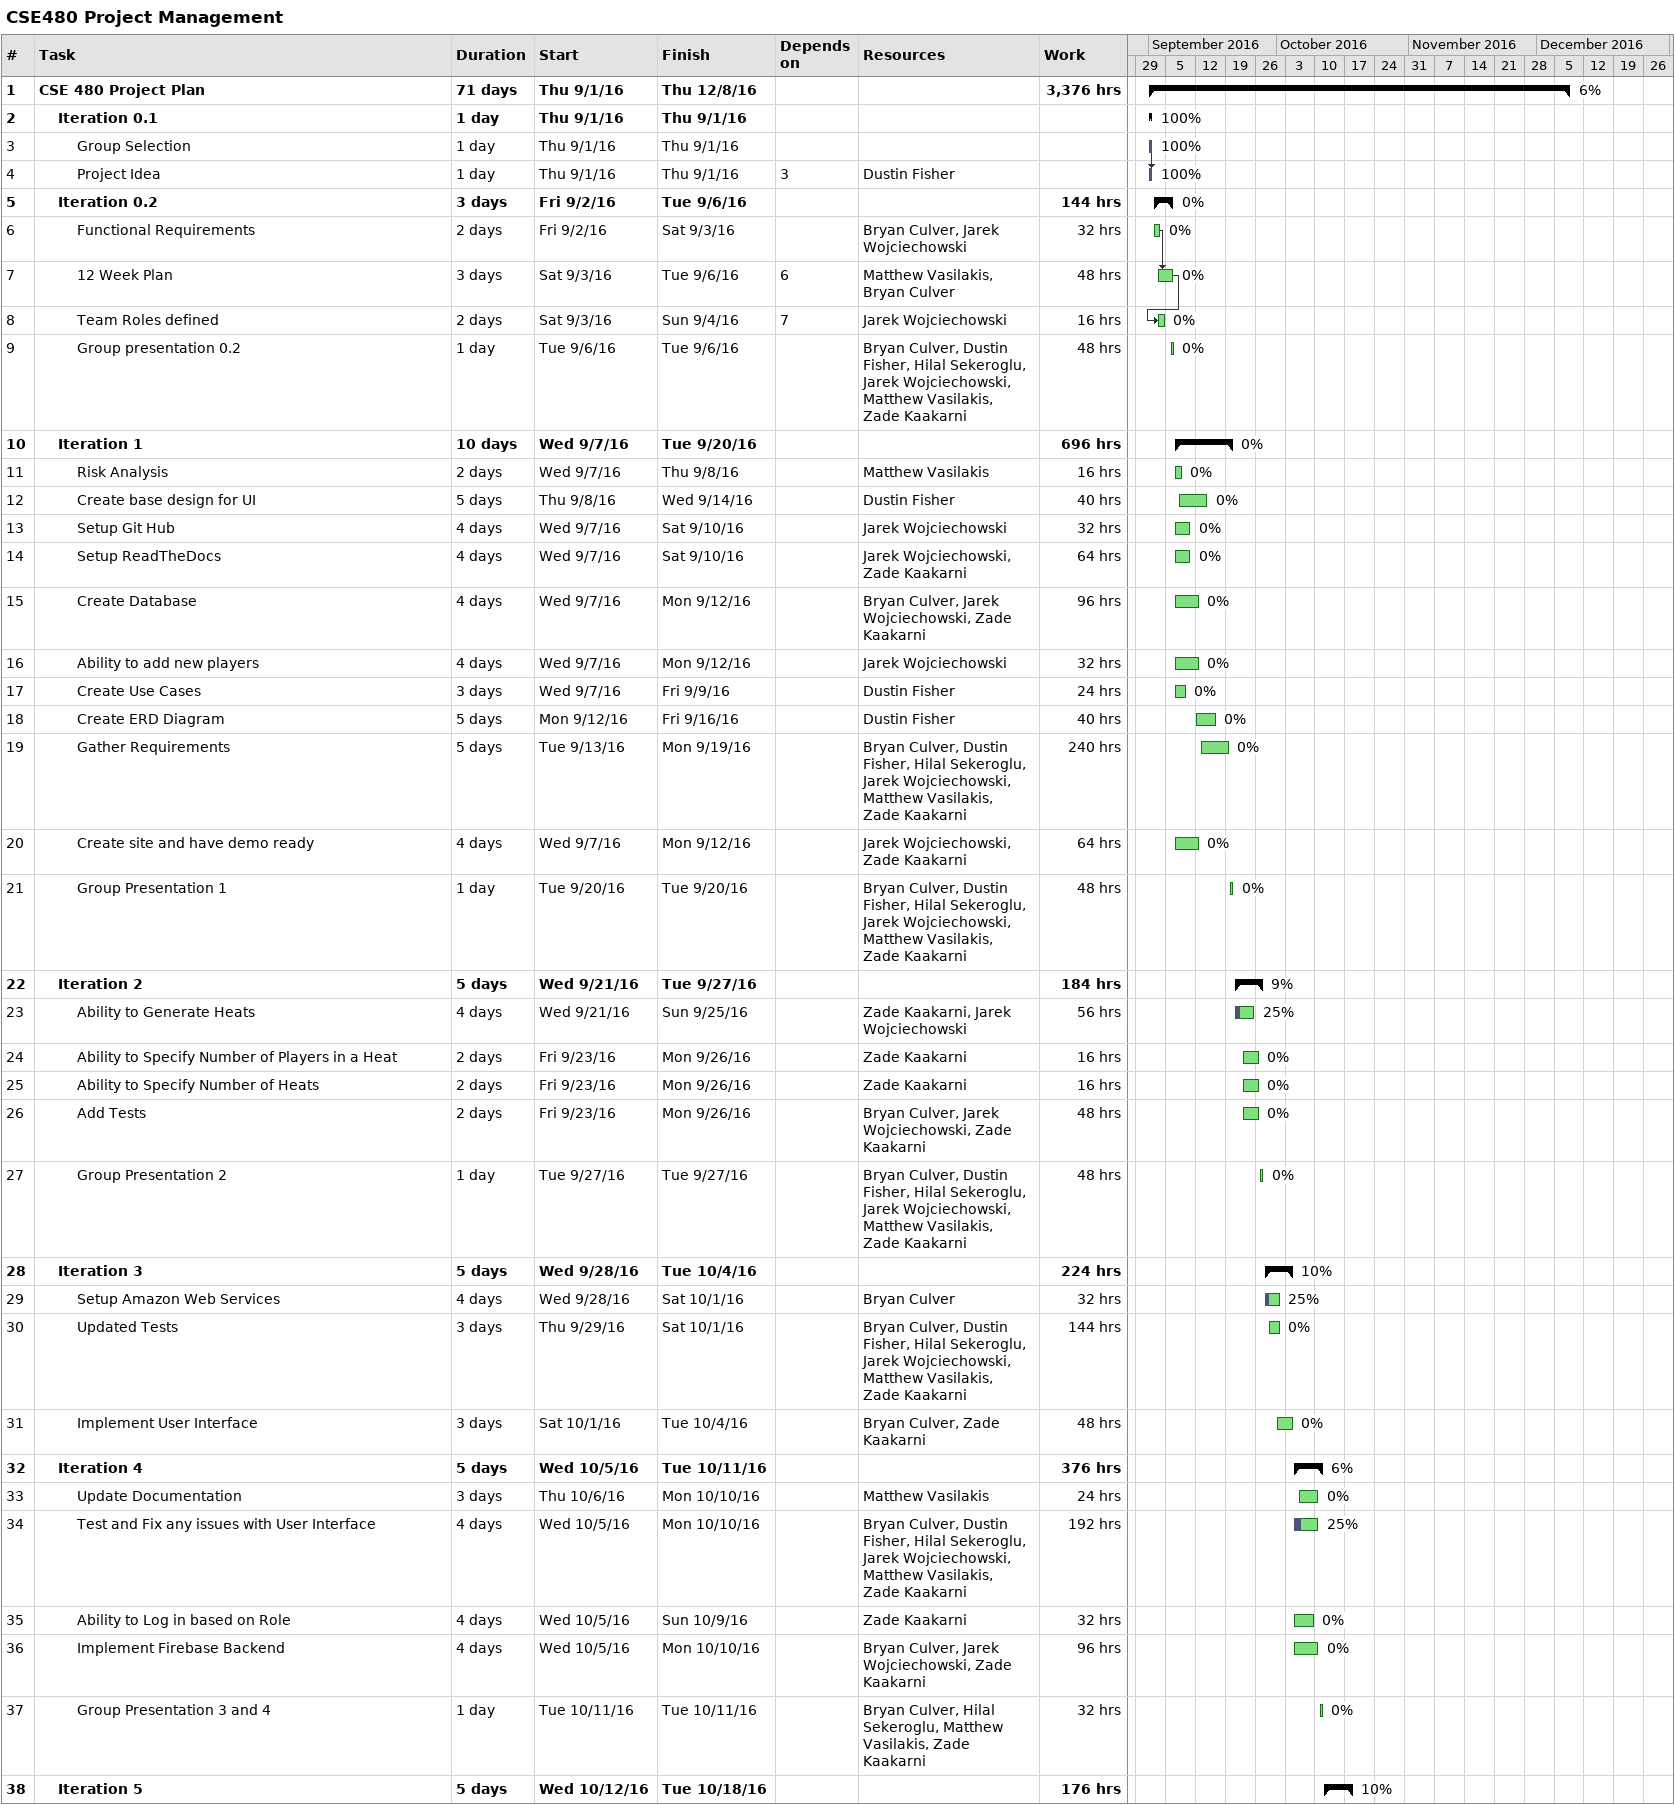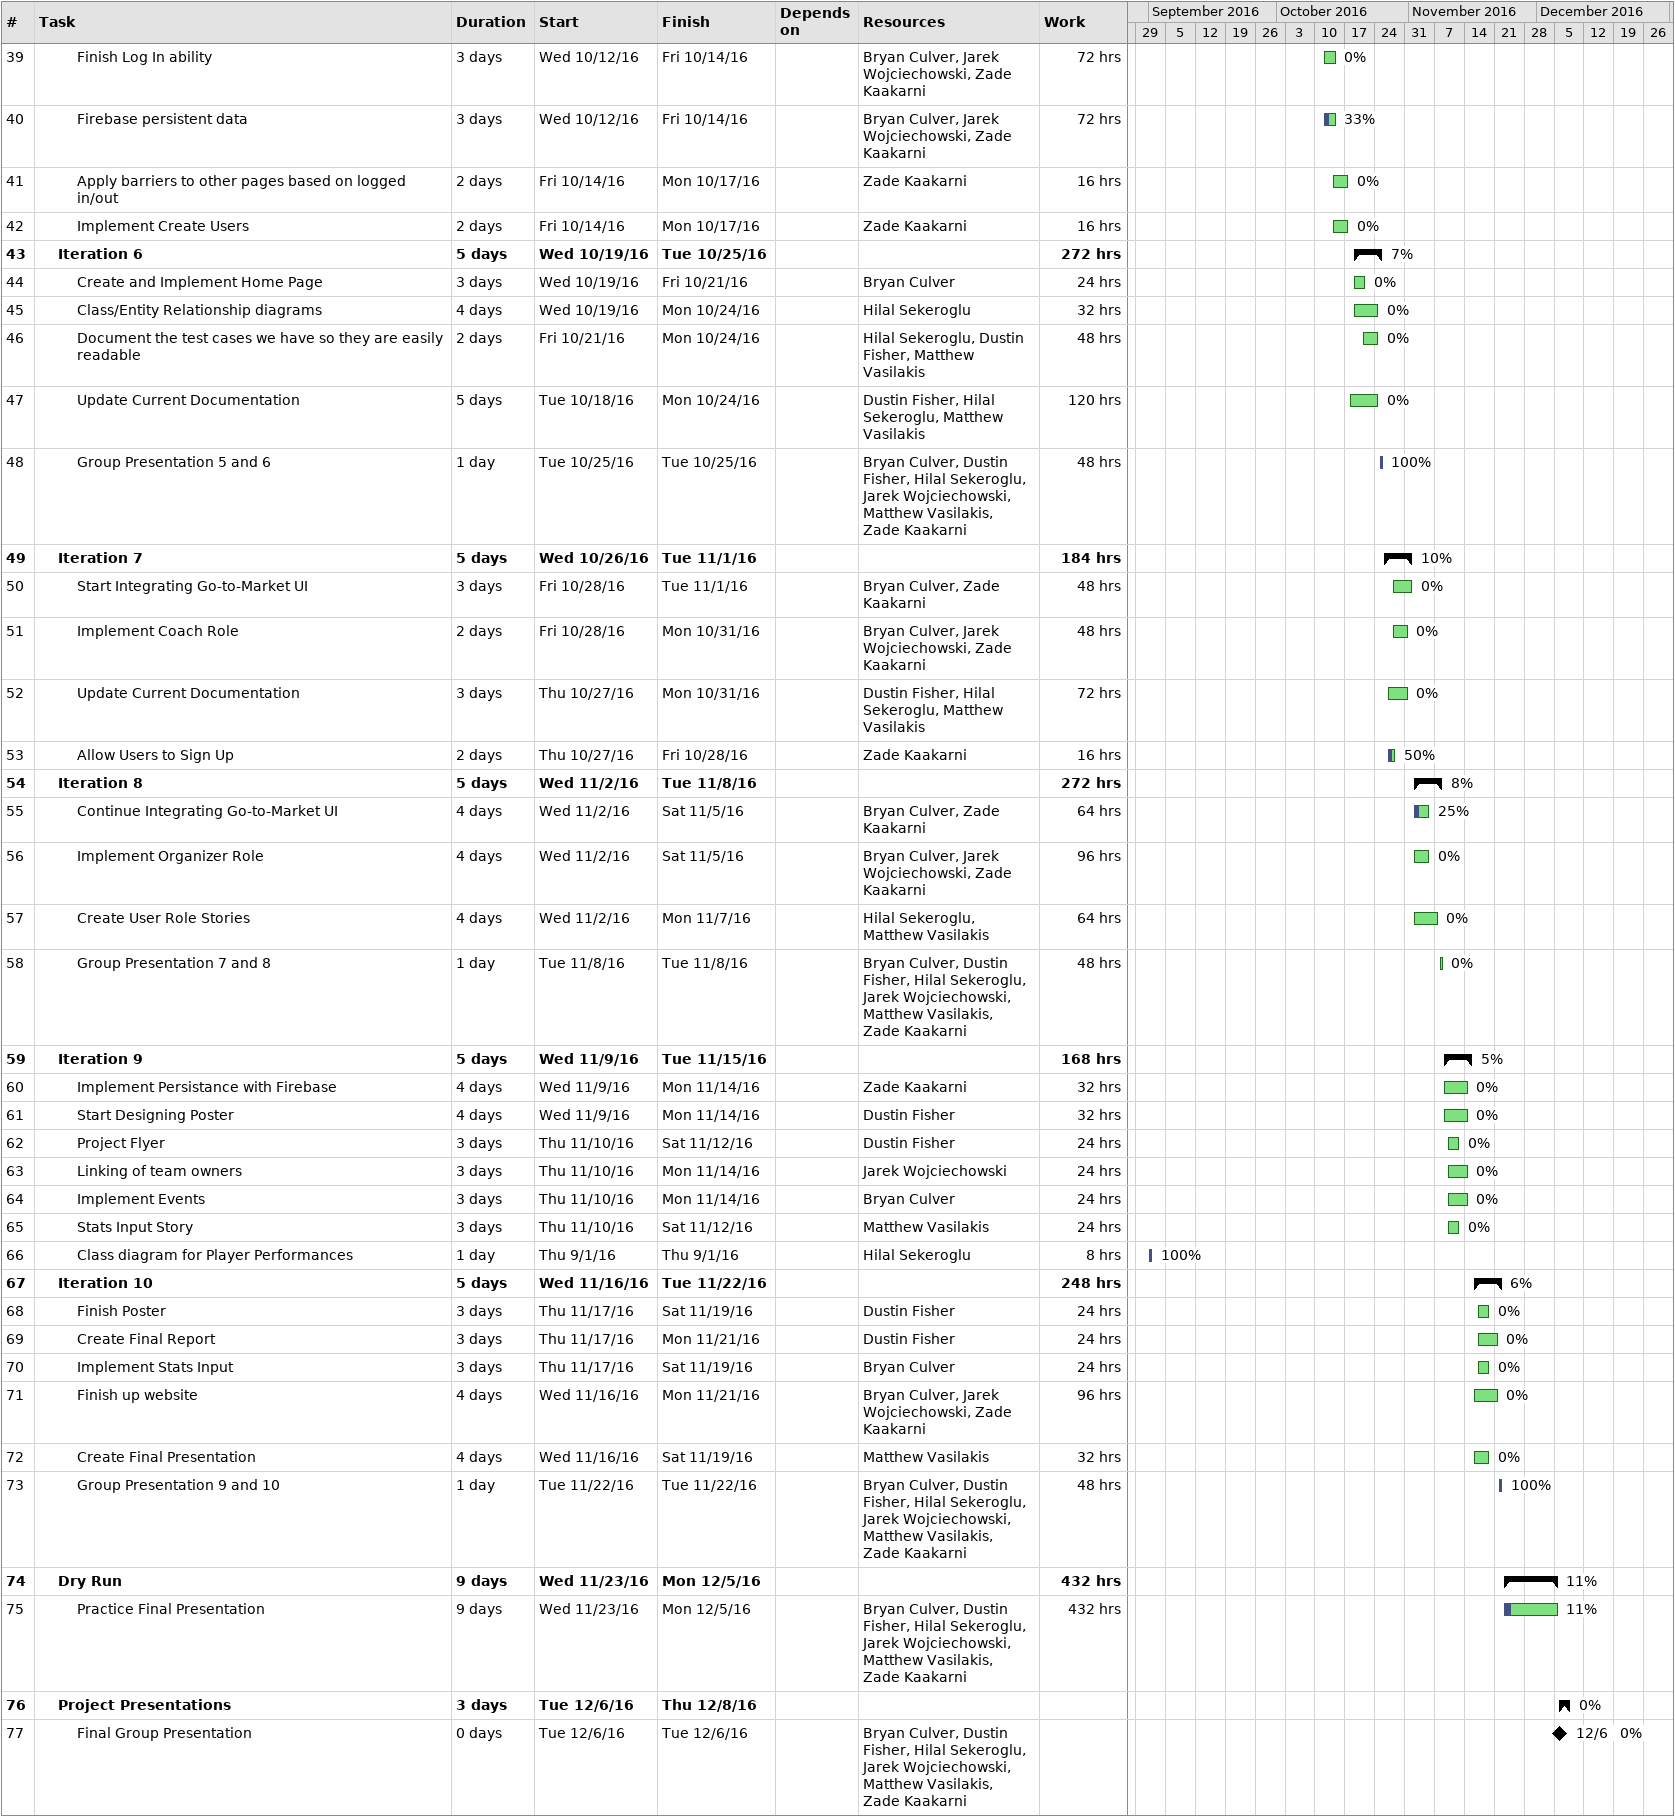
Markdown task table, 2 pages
CSE480 Project Management

| ID | Level | Task | Duration | Start | Finish | Predecessors | Resources | % complete | Work (h) |
|---|---|---|---|---|---|---|---|---|---|
| 1 | 1 | **CSE 480 Project Plan** | 71d | 2016-09-01 | 2016-12-08 |  |  | 6 | 3376 |
| 2 | 2 | **Iteration 0.1** | 1d | 2016-09-01 | 2016-09-01 |  |  | 100 |  |
| 3 | 3 | Group Selection | 1d | 2016-09-01 | 2016-09-01 |  |  | 100 |  |
| 4 | 3 | Project Idea | 1d | 2016-09-01 | 2016-09-01 | 3 | Dustin Fisher | 100 |  |
| 5 | 2 | **Iteration 0.2** | 3d | 2016-09-02 | 2016-09-06 |  |  | 0 | 144 |
| 6 | 3 | Functional Requirements | 2d | 2016-09-02 | 2016-09-03 |  | Bryan Culver, Jarek Wojciechowski | 0 | 32 |
| 7 | 3 | 12 Week Plan | 3d | 2016-09-03 | 2016-09-06 | 6 | Matthew Vasilakis, Bryan Culver | 0 | 48 |
| 8 | 3 | Team Roles defined | 2d | 2016-09-03 | 2016-09-04 | 7 | Jarek Wojciechowski | 0 | 16 |
| 9 | 3 | Group presentation 0.2 | 1d | 2016-09-06 | 2016-09-06 |  | Bryan Culver, Dustin Fisher, Hilal Sekeroglu, Jarek Wojciechowski, Matthew Vasilakis, Zade Kaakarni | 0 | 48 |
| 10 | 2 | **Iteration 1** | 10d | 2016-09-07 | 2016-09-20 |  |  | 0 | 696 |
| 11 | 3 | Risk Analysis | 2d | 2016-09-07 | 2016-09-08 |  | Matthew Vasilakis | 0 | 16 |
| 12 | 3 | Create base design for UI | 5d | 2016-09-08 | 2016-09-14 |  | Dustin Fisher | 0 | 40 |
| 13 | 3 | Setup Git Hub | 4d | 2016-09-07 | 2016-09-10 |  | Jarek Wojciechowski | 0 | 32 |
| 14 | 3 | Setup ReadTheDocs | 4d | 2016-09-07 | 2016-09-10 |  | Jarek Wojciechowski, Zade Kaakarni | 0 | 64 |
| 15 | 3 | Create Database | 4d | 2016-09-07 | 2016-09-12 |  | Bryan Culver, Jarek Wojciechowski, Zade Kaakarni | 0 | 96 |
| 16 | 3 | Ability to add new players | 4d | 2016-09-07 | 2016-09-12 |  | Jarek Wojciechowski | 0 | 32 |
| 17 | 3 | Create Use Cases | 3d | 2016-09-07 | 2016-09-09 |  | Dustin Fisher | 0 | 24 |
| 18 | 3 | Create ERD Diagram | 5d | 2016-09-12 | 2016-09-16 |  | Dustin Fisher | 0 | 40 |
| 19 | 3 | Gather Requirements | 5d | 2016-09-13 | 2016-09-19 |  | Bryan Culver, Dustin Fisher, Hilal Sekeroglu, Jarek Wojciechowski, Matthew Vasilakis, Zade Kaakarni | 0 | 240 |
| 20 | 3 | Create site and have demo ready | 4d | 2016-09-07 | 2016-09-12 |  | Jarek Wojciechowski, Zade Kaakarni | 0 | 64 |
| 21 | 3 | Group Presentation 1 | 1d | 2016-09-20 | 2016-09-20 |  | Bryan Culver, Dustin Fisher, Hilal Sekeroglu, Jarek Wojciechowski, Matthew Vasilakis, Zade Kaakarni | 0 | 48 |
| 22 | 2 | **Iteration 2** | 5d | 2016-09-21 | 2016-09-27 |  |  | 9 | 184 |
| 23 | 3 | Ability to Generate Heats | 4d | 2016-09-21 | 2016-09-25 |  | Zade Kaakarni, Jarek Wojciechowski | 25 | 56 |
| 24 | 3 | Ability to Specify Number of Players in a Heat | 2d | 2016-09-23 | 2016-09-26 |  | Zade Kaakarni | 0 | 16 |
| 25 | 3 | Ability to Specify Number of Heats | 2d | 2016-09-23 | 2016-09-26 |  | Zade Kaakarni | 0 | 16 |
| 26 | 3 | Add Tests | 2d | 2016-09-23 | 2016-09-26 |  | Bryan Culver, Jarek Wojciechowski, Zade Kaakarni | 0 | 48 |
| 27 | 3 | Group Presentation 2 | 1d | 2016-09-27 | 2016-09-27 |  | Bryan Culver, Dustin Fisher, Hilal Sekeroglu, Jarek Wojciechowski, Matthew Vasilakis, Zade Kaakarni | 0 | 48 |
| 28 | 2 | **Iteration 3** | 5d | 2016-09-28 | 2016-10-04 |  |  | 10 | 224 |
| 29 | 3 | Setup Amazon Web Services | 4d | 2016-09-28 | 2016-10-01 |  | Bryan Culver | 25 | 32 |
| 30 | 3 | Updated Tests | 3d | 2016-09-29 | 2016-10-01 |  | Bryan Culver, Dustin Fisher, Hilal Sekeroglu, Jarek Wojciechowski, Matthew Vasilakis, Zade Kaakarni | 0 | 144 |
| 31 | 3 | Implement User Interface | 3d | 2016-10-01 | 2016-10-04 |  | Bryan Culver, Zade Kaakarni | 0 | 48 |
| 32 | 2 | **Iteration 4** | 5d | 2016-10-05 | 2016-10-11 |  |  | 6 | 376 |
| 33 | 3 | Update Documentation | 3d | 2016-10-06 | 2016-10-10 |  | Matthew Vasilakis | 0 | 24 |
| 34 | 3 | Test and Fix any issues with User Interface | 4d | 2016-10-05 | 2016-10-10 |  | Bryan Culver, Dustin Fisher, Hilal Sekeroglu, Jarek Wojciechowski, Matthew Vasilakis, Zade Kaakarni | 25 | 192 |
| 35 | 3 | Ability to Log in based on Role | 4d | 2016-10-05 | 2016-10-09 |  | Zade Kaakarni | 0 | 32 |
| 36 | 3 | Implement Firebase Backend | 4d | 2016-10-05 | 2016-10-10 |  | Bryan Culver, Jarek Wojciechowski, Zade Kaakarni | 0 | 96 |
| 37 | 3 | Group Presentation 3 and 4 | 1d | 2016-10-11 | 2016-10-11 |  | Bryan Culver, Hilal Sekeroglu, Matthew Vasilakis, Zade Kaakarni | 0 | 32 |
| 38 | 2 | **Iteration 5** | 5d | 2016-10-12 | 2016-10-18 |  |  | 10 | 176 |
| 39 | 3 | Finish Log In ability | 3d | 2016-10-12 | 2016-10-14 |  | Bryan Culver, Jarek Wojciechowski, Zade Kaakarni | 0 | 72 |
| 40 | 3 | Firebase persistent data | 3d | 2016-10-12 | 2016-10-14 |  | Bryan Culver, Jarek Wojciechowski, Zade Kaakarni | 33 | 72 |
| 41 | 3 | Apply barriers to other pages based on logged in/out | 2d | 2016-10-14 | 2016-10-17 |  | Zade Kaakarni | 0 | 16 |
| 42 | 3 | Implement Create Users | 2d | 2016-10-14 | 2016-10-17 |  | Zade Kaakarni | 0 | 16 |
| 43 | 2 | **Iteration 6** | 5d | 2016-10-19 | 2016-10-25 |  |  | 7 | 272 |
| 44 | 3 | Create and Implement Home Page | 3d | 2016-10-19 | 2016-10-21 |  | Bryan Culver | 0 | 24 |
| 45 | 3 | Class/Entity Relationship diagrams | 4d | 2016-10-19 | 2016-10-24 |  | Hilal Sekeroglu | 0 | 32 |
| 46 | 3 | Document the test cases we have so they are easily readable | 2d | 2016-10-21 | 2016-10-24 |  | Hilal Sekeroglu, Dustin Fisher, Matthew Vasilakis | 0 | 48 |
| 47 | 3 | Update Current Documentation | 5d | 2016-10-18 | 2016-10-24 |  | Dustin Fisher, Hilal Sekeroglu, Matthew Vasilakis | 0 | 120 |
| 48 | 3 | Group Presentation 5 and 6 | 1d | 2016-10-25 | 2016-10-25 |  | Bryan Culver, Dustin Fisher, Hilal Sekeroglu, Jarek Wojciechowski, Matthew Vasilakis, Zade Kaakarni | 100 | 48 |
| 49 | 2 | **Iteration 7** | 5d | 2016-10-26 | 2016-11-01 |  |  | 10 | 184 |
| 50 | 3 | Start Integrating Go-to-Market UI | 3d | 2016-10-28 | 2016-11-01 |  | Bryan Culver, Zade Kaakarni | 0 | 48 |
| 51 | 3 | Implement Coach Role | 2d | 2016-10-28 | 2016-10-31 |  | Bryan Culver, Jarek Wojciechowski, Zade Kaakarni | 0 | 48 |
| 52 | 3 | Update Current Documentation | 3d | 2016-10-27 | 2016-10-31 |  | Dustin Fisher, Hilal Sekeroglu, Matthew Vasilakis | 0 | 72 |
| 53 | 3 | Allow Users to Sign Up | 2d | 2016-10-27 | 2016-10-28 |  | Zade Kaakarni | 50 | 16 |
| 54 | 2 | **Iteration 8** | 5d | 2016-11-02 | 2016-11-08 |  |  | 8 | 272 |
| 55 | 3 | Continue Integrating Go-to-Market UI | 4d | 2016-11-02 | 2016-11-05 |  | Bryan Culver, Zade Kaakarni | 25 | 64 |
| 56 | 3 | Implement Organizer Role | 4d | 2016-11-02 | 2016-11-05 |  | Bryan Culver, Jarek Wojciechowski, Zade Kaakarni | 0 | 96 |
| 57 | 3 | Create User Role Stories | 4d | 2016-11-02 | 2016-11-07 |  | Hilal Sekeroglu, Matthew Vasilakis | 0 | 64 |
| 58 | 3 | Group Presentation 7 and 8 | 1d | 2016-11-08 | 2016-11-08 |  | Bryan Culver, Dustin Fisher, Hilal Sekeroglu, Jarek Wojciechowski, Matthew Vasilakis, Zade Kaakarni | 0 | 48 |
| 59 | 2 | **Iteration 9** | 5d | 2016-11-09 | 2016-11-15 |  |  | 5 | 168 |
| 60 | 3 | Implement Persistance with Firebase | 4d | 2016-11-09 | 2016-11-14 |  | Zade Kaakarni | 0 | 32 |
| 61 | 3 | Start Designing Poster | 4d | 2016-11-09 | 2016-11-14 |  | Dustin Fisher | 0 | 32 |
| 62 | 3 | Project Flyer | 3d | 2016-11-10 | 2016-11-12 |  | Dustin Fisher | 0 | 24 |
| 63 | 3 | Linking of team owners | 3d | 2016-11-10 | 2016-11-14 |  | Jarek Wojciechowski | 0 | 24 |
| 64 | 3 | Implement Events | 3d | 2016-11-10 | 2016-11-14 |  | Bryan Culver | 0 | 24 |
| 65 | 3 | Stats Input Story | 3d | 2016-11-10 | 2016-11-12 |  | Matthew Vasilakis | 0 | 24 |
| 66 | 3 | Class diagram for Player Performances | 1d | 2016-09-01 | 2016-09-01 |  | Hilal Sekeroglu | 100 | 8 |
| 67 | 2 | **Iteration 10** | 5d | 2016-11-16 | 2016-11-22 |  |  | 6 | 248 |
| 68 | 3 | Finish Poster | 3d | 2016-11-17 | 2016-11-19 |  | Dustin Fisher | 0 | 24 |
| 69 | 3 | Create Final Report | 3d | 2016-11-17 | 2016-11-21 |  | Dustin Fisher | 0 | 24 |
| 70 | 3 | Implement Stats Input | 3d | 2016-11-17 | 2016-11-19 |  | Bryan Culver | 0 | 24 |
| 71 | 3 | Finish up website | 4d | 2016-11-16 | 2016-11-21 |  | Bryan Culver, Jarek Wojciechowski, Zade Kaakarni | 0 | 96 |
| 72 | 3 | Create Final Presentation | 4d | 2016-11-16 | 2016-11-19 |  | Matthew Vasilakis | 0 | 32 |
| 73 | 3 | Group Presentation 9 and 10 | 1d | 2016-11-22 | 2016-11-22 |  | Bryan Culver, Dustin Fisher, Hilal Sekeroglu, Jarek Wojciechowski, Matthew Vasilakis, Zade Kaakarni | 100 | 48 |
| 74 | 2 | **Dry Run** | 9d | 2016-11-23 | 2016-12-05 |  |  | 11 | 432 |
| 75 | 3 | Practice Final Presentation | 9d | 2016-11-23 | 2016-12-05 |  | Bryan Culver, Dustin Fisher, Hilal Sekeroglu, Jarek Wojciechowski, Matthew Vasilakis, Zade Kaakarni | 11 | 432 |
| 76 | 2 | **Project Presentations** | 3d | 2016-12-06 | 2016-12-08 |  |  | 0 |  |
| 77 | 3 | Final Group Presentation | 0d | 2016-12-06 | 2016-12-06 |  | Bryan Culver, Dustin Fisher, Hilal Sekeroglu, Jarek Wojciechowski, Matthew Vasilakis, Zade Kaakarni | 0 |  |
